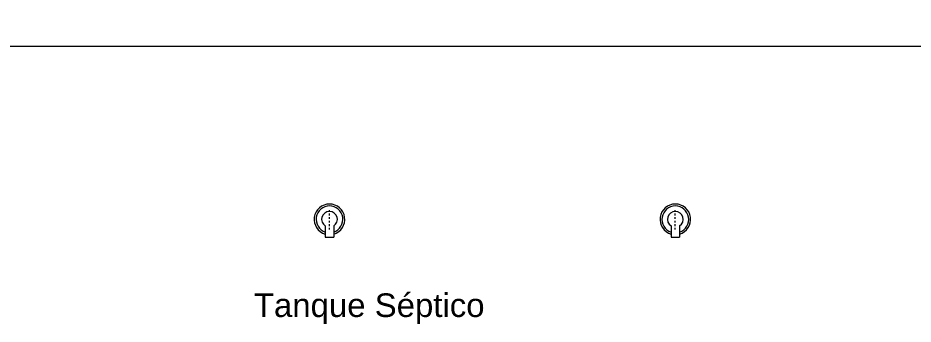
# Model space of a CAD drawing. Header units: millimetres. Extents: x 100 to 940, y 100 to 694.
# Drawn here: x 284.3 to 335, y 513.6 to 531 of the extents above; entities that cross this region are included whole.
import ezdxf
from ezdxf import colors
from ezdxf.entities.mleader import LeaderData, LeaderLine
from ezdxf.math import Vec2, Vec3

# ---------------------------------------------------------------- set-up
doc = ezdxf.new("R2010")
doc.units = ezdxf.units.MM
doc.linetypes.add('SGC_DASHDOT', pattern=[1, 0.5, -0.25, 0, -0.25])
for name, color, linetype, lineweight in [('COTAS', 5, 'Continuous', 5), ('PAREDE', 7, 'Continuous', 9), ('SGC-Conexoes (Linhas Externas)', 6, 'Continuous', 9), ('SGC-EIXOS', 9, 'SGC_DASHDOT', 9)]:
    doc.layers.add(name, color=color, linetype=linetype, lineweight=lineweight)
doc.styles.get("Standard").update_dxf_attribs({"font": 'arial.ttf'})

# ---------------------------------------------------------------- blocks, each defined once
blk = doc.blocks.new('BB-2-GA01-N0-D0-S0', base_point=(95383.7, 227116.1))
at = {"layer": 'SGC-Conexoes (Linhas Externas)'}
for p, q in [((95270.7, 227143), (95270.7, 227089.3)), ((95341.5, 227143), (95270.7, 227143)), ((95341.5, 227089.3), (95270.7, 227089.3))]:
    blk.add_line(p, q, dxfattribs=at)
for radius, start, end in [(97.4, 196, 164), (85, 198.4081, 161.5919), (50, 212.4682, 147.5318)]:
    blk.add_arc((95383.7, 227116.1), radius, start, end, dxfattribs=at)
at = {"layer": 'SGC-EIXOS'}
blk.add_line((95318.7, 227116.1), (95448.7, 227116.1), dxfattribs=at)

msp = doc.modelspace()

# ---------------------------------------------------------------- linework, layer by layer
at = {"layer": 'PAREDE'}
for p, q in [((331.307, 529.359), (233.339, 529.359)), ((380.292, 529.359), (331.307, 529.359))]:
    msp.add_line(p, q, dxfattribs=at)

# ---------------------------------------------------------------- block references
at = {"layer": 'SGC-Conexoes (Linhas Externas)', "xscale": 0.008906250000000001, "yscale": 0.008906250000000001, "zscale": 0.008906250000000001, "rotation": 90}
for p in [(301.917, 519.562), (321.51, 519.562)]:
    msp.add_blockref('BB-2-GA01-N0-D0-S0', p, dxfattribs=at)

# ---------------------------------------------------------------- texts
at = {"layer": 'COTAS', "insert": (297.631, 515.363), "char_height": 1.33594, "attachment_point": 1}
msp.add_mtext_dynamic_manual_height_columns('Tanque Séptico', width=1385.51337, gutter_width=0.75, heights=[0], dxfattribs=at)

# ---------------------------------------------------------------- leaders
at = {"layer": 'COTAS'}
ml = msp.add_multileader_mtext('Standard', dxfattribs=at)
ml.set_content('Poste de 4 pétalas com iluminação de vapor de sódio de 500W\\PAltura 7m', color=256)
ml.set_leader_properties()
ml.build(insert=Vec2(0, 0))
ml.multileader.update_dxf_attribs({"arrow_head_size": 0.891})
ctx = ml.context
ctx.base_point, ctx.char_height, ctx.arrow_head_size, ctx.landing_gap_size, ctx.plane_origin = Vec3(266.422, 536.908), 0.89064, 0.891, 0.0178, Vec3(252.165, 542.651)
notes = []
notes.append((ctx, [(0, (1, 1, 0), (259.642, 536.908), (1, 0), 6.78, [(0, [(255.148, 542.502)], 0, [])])]))
ctx.mtext.insert, ctx.mtext.flow_direction = Vec3(266.44, 537.36), 5
for ctx, leaders in notes:
    for number, flags, end, landing, length, lines in leaders:
        leader = LeaderData()
        leader.index, (leader.has_last_leader_line, leader.has_dogleg_vector, leader.attachment_direction) = number, flags
        leader.last_leader_point, leader.dogleg_vector, leader.dogleg_length = Vec3(end), Vec3(landing), length
        for number, points, colour, breaks in lines:
            line = LeaderLine()
            line.index, line.vertices, line.color, line.breaks = number, Vec3.list(points), colors.encode_raw_color(colour), breaks
            leader.lines.append(line)
        ctx.leaders.append(leader)

doc.saveas('drawing.dxf')
